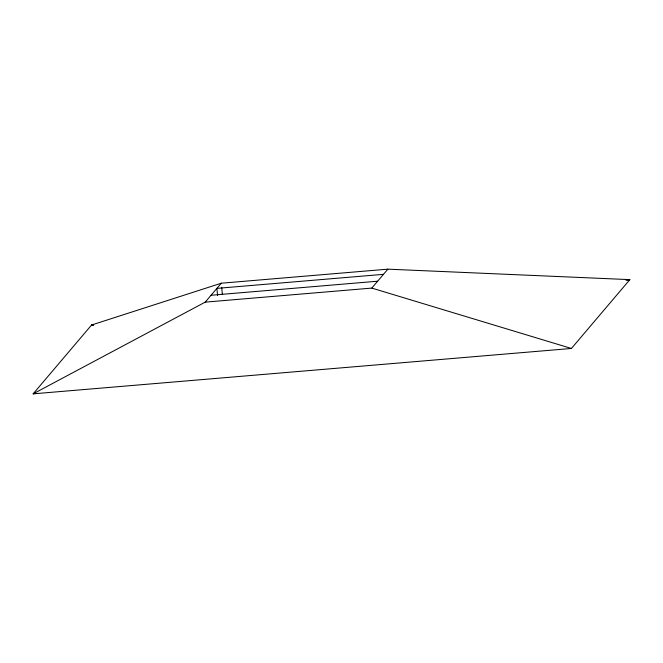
<?xml version="1.0" encoding="UTF-8"?>
<svg xmlns="http://www.w3.org/2000/svg" width="663" height="663" viewBox="0 0 663 663"><rect width="100%" height="100%" fill="white"/><g stroke="black" fill="none" stroke-linecap="round" stroke-linejoin="round"><path stroke-width="0.99" d="M35.164 393.374L33.15 393.839L205.207 302.137L221.276 283.209L387.88 269.161L629.85 279.637L571.415 348.465L33.15 393.839L91.585 325.003L221.276 283.209M205.207 302.137L371.81 288.09L387.88 269.161M626.8 280.159L629.85 279.637L625.723 279.985M383.487 274.333L216.884 288.38L217.597 295.549M211.041 295.259L377.645 281.211M93.649 324.829L91.585 325.003L93.64 325.152M371.81 288.09L571.415 348.465M221.682 287.303L222.395 294.471"/></g></svg>
